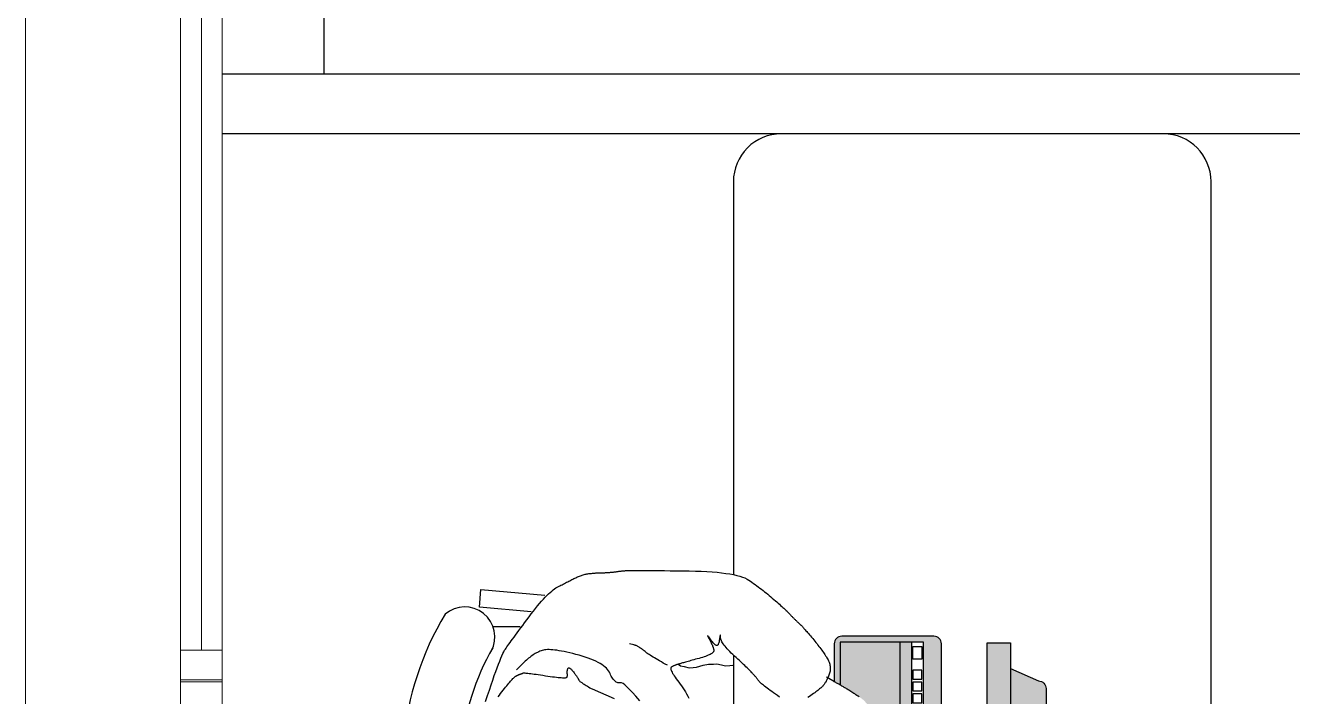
# Model space of a CAD drawing. Header units: metres. Extents: x 5207 to 27817, y 2812 to 34571.
# Drawn here: x 11076 to 13200, y 22953 to 24078 of the extents above; entities that cross this region are included whole.
import ezdxf

# ---------------------------------------------------------------- set-up
doc = ezdxf.new("R2010")
doc.units = ezdxf.units.M
doc.linetypes.add('CONTINUA', pattern=[0])
doc.layers.add('3201_Baixa distribució', color=7, linetype='CONTINUA', lineweight=18)
for name, color, linetype in [('_Co MUEBLE CONCEP', 5, 'Continuous'), ('_Co TABIQUERIA', 3, 'Continuous'), ('_relleno', 255, 'Continuous')]:
    doc.layers.add(name, color=color, linetype=linetype)

# ---------------------------------------------------------------- blocks, each defined once
blk = doc.blocks.new('mesa 2')
at = {"layer": '_relleno'}
h = blk.add_hatch(color=256, dxfattribs=at)
h.dxf.hatch_style = 1
h.paths.add_polyline_path([(-450.9, -1050.5), (-451.7, -1050.6), (-461.5, -1048.3), (-468.9, -1050.5), (-475.4, -1048.9), (-475.5, -1048.9), (-477.1, -1052.7), (-478.8, -1057), (-480.3, -1061.1), (-481.7, -1065.1), (-483, -1069), (-484, -1072.9), (-485, -1076.6), (-485.8, -1080.3), (-486.4, -1083.8), (-486.7, -1085.8), (-481.2, -1101.3), (-478.8, -1105.9), (-474.4, -1108.9), (-472, -1113.4), (-464.8, -1119.1), (-457.7, -1124.7)])
h.paths.add_polyline_path([(-576.3, -1244.9), (-580.4, -1240.5), (-584.5, -1236), (-586.9, -1232), (-590.6, -1226), (-591.7, -1223.1), (-593, -1228.8), (-592.6, -1234.1), (-592.1, -1239.3), (-590.1, -1245), (-585.6, -1247.8), (-583.5, -1253.5), (-577.4, -1256.7), (-571.3, -1259.8), (-565.2, -1263), (-558.7, -1264.6), (-552.6, -1260.9), (-555.1, -1256.9), (-561.6, -1255.3), (-567.7, -1252.1), (-573.8, -1248.9)])
h.paths.add_polyline_path([(64.3, -852.7), (25, -852.7), (25, -1304.2), (64.3, -1304.2)])
h.paths.add_polyline_path([(123.9, -1227.2), (123.8, -1078.5), (64.3, -1078.5), (64.3, -1261), (110.9, -1240.1, 0.414214)])
h.paths.add_polyline_path([(123.8, -929.7, 0.414214), (110.9, -916.8), (64.3, -896), (64.3, -1078.5), (123.8, -1078.5)])
h.paths.add_polyline_path([(-51.8, -854.4, 0.414214), (-64.2, -841.9), (-218.6, -841.9, 0.414214), (-231.1, -854.4), (-231.1, -918.1), (-229.8, -918.8), (-227.8, -920), (-225.3, -921.4), (-222.6, -923), (-221.1, -923.9), (-221.1, -851.9), (-81.7, -851.9), (-81.7, -1300.1), (-221.1, -1300.1), (-221.1, -1218.3), (-121.5, -1218.3), (-121.5, -1300.1), (-101.6, -1300.1), (-101.6, -851.9), (-121.5, -851.9), (-121.5, -1140.7), (-221.1, -1140.7), (-221.3, -1006.3), (-222, -1005.4), (-222.6, -1004.8), (-223.1, -1004.3), (-223.5, -1003.9), (-223.9, -1003.5), (-224.3, -1003.1), (-224.7, -1002.8), (-225.1, -1002.4), (-225.4, -1002.1), (-225.8, -1001.9), (-226.1, -1001.6), (-226.4, -1001.4), (-226.7, -1001.2), (-227, -1001), (-227.2, -1000.9), (-227.5, -1000.7), (-227.7, -1000.6), (-228, -1000.5), (-228.2, -1000.5), (-228.4, -1000.5), (-228.5, -1000.6), (-228.6, -1000.8), (-228.7, -1001.1), (-228.7, -1001.4), (-228.7, -1001.9), (-228.7, -1002.5), (-228.6, -1003.2), (-228.5, -1003.9), (-228.3, -1004.8), (-228.2, -1005.8), (-227.9, -1006.8), (-227.7, -1008), (-227.4, -1009.2), (-227, -1010.6), (-226.4, -1013.2), (-225.8, -1015.4), (-225.4, -1018.2), (-225.4, -1021.4), (-226.7, -1022.3), (-228.2, -1022.1), (-231.1, -1020.2), (-231.1, -1297.6, 0.414214), (-218.6, -1310), (-64.2, -1310, 0.414214), (-51.8, -1297.6)])
h.paths.add_polyline_path([(-125.6, -1153.2), (-125.6, -1168.1), (-140.5, -1168.1), (-140.5, -1153.2)], flags=16)
h.paths.add_polyline_path([(-125.6, -1173.1), (-125.6, -1188), (-140.5, -1188), (-140.5, -1173.1)], flags=16)
h.paths.add_polyline_path([(-144, -1153.2), (-144, -1168.1), (-158.9, -1168.1), (-158.9, -1153.2)], flags=16)
h.paths.add_polyline_path([(-125.6, -1193), (-125.6, -1207.9), (-140.5, -1207.9), (-140.5, -1193)], flags=16)
h.paths.add_polyline_path([(-144, -1173.1), (-144, -1188), (-158.9, -1188), (-158.9, -1173.1)], flags=16)
h.paths.add_polyline_path([(-144, -1193), (-144, -1207.9), (-158.9, -1207.9), (-158.9, -1193)], flags=16)
h.paths.add_polyline_path([(-178.7, -1170.6), (-178.7, -1190.5), (-201.2, -1190.5), (-201.2, -1210.4), (-221.1, -1210.4), (-221.1, -1150.7), (-201.2, -1150.7), (-201.2, -1170.6)], flags=16)
h.paths.add_polyline_path([(-121.5, -851.9), (-221.1, -851.9), (-221.1, -923.9), (-219, -925.1), (-216.5, -926.5), (-213.4, -928.4), (-211.5, -929.5), (-208.8, -931.2), (-205.7, -933.1), (-202.7, -935), (-200.3, -936.5), (-198.6, -937.6), (-195.7, -939.5), (-193.2, -941.1), (-191.3, -942.4), (-189.3, -943.7), (-187.3, -945), (-185.3, -946.4), (-183.4, -947.9), (-181.6, -949.6), (-179.8, -951.3), (-178.2, -953.2), (-176.6, -955.1), (-175.2, -957.2), (-173.8, -959.4), (-172.5, -961.7), (-171.3, -964.2), (-170.2, -966.7), (-169.1, -969.3), (-168.2, -972.1), (-167.4, -975), (-166.6, -978), (-165.9, -981.1), (-165.3, -984.2), (-164.7, -987.1), (-164.2, -989.9), (-163.8, -992.6), (-163.4, -995.1), (-163, -997.4), (-162.7, -999.6), (-162.5, -1001.7), (-162.2, -1004.6), (-162, -1007.8), (-162, -1010.4), (-162.3, -1012.4), (-162.8, -1014.5), (-163.4, -1016.9), (-164.1, -1019.1), (-164.8, -1021.3), (-165.6, -1023.5), (-166.4, -1025.6), (-167.3, -1027.6), (-168.2, -1029.6), (-169.2, -1031.7), (-170.2, -1033.7), (-171.6, -1036.1), (-171.7, -1036.3), (-172, -1037), (-172.3, -1037.7), (-172.5, -1038.4), (-172.7, -1039.2), (-172.9, -1039.9), (-173, -1040.7), (-173.1, -1041.5), (-173.2, -1042.3), (-173.2, -1043.1), (-173.2, -1043.9), (-173.2, -1044.7), (-173.1, -1045.6), (-173, -1046.5), (-172.8, -1047.3), (-172.6, -1048.2), (-172.2, -1050), (-171.9, -1052.4), (-171.9, -1054.5), (-172.3, -1056.5), (-173.2, -1058.3), (-174.5, -1059.4), (-176.2, -1059.7), (-177.9, -1059.2), (-179.6, -1058.3), (-181.2, -1057.2), (-182.7, -1055.8), (-184.1, -1054.3), (-185.2, -1053.2), (-186.3, -1051.9), (-187.6, -1050.4), (-188.9, -1048.8), (-190.3, -1047.1), (-191.8, -1045.2), (-193.4, -1043.1), (-195.1, -1041), (-196.9, -1038.6), (-198.8, -1036.1), (-200.7, -1033.5), (-202.8, -1030.7), (-204.8, -1027.9), (-206.8, -1025.2), (-208.6, -1022.7), (-210.4, -1020.4), (-212, -1018.2), (-213.5, -1016.2), (-214.9, -1014.3), (-216.3, -1012.6), (-217.5, -1011), (-218.6, -1009.6), (-219.6, -1008.3), (-220.5, -1007.2), (-221.3, -1006.3), (-221.1, -1140.7), (-121.5, -1140.7)], flags=17)
h.paths.add_polyline_path([(-13.1, -1512.7, 0.414214), (-16.1, -1495.2), (-175.8, -1383.4, 0.414214), (-193.2, -1386.4), (-270.7, -1497, 0.414214), (-267.6, -1514.4), (-107.9, -1626.3, 0.414214), (-90.5, -1623.2)])
h.paths.add_polyline_path([(-69.3, -1570.3, -0.414214), (-67.5, -1580.8), (-93.3, -1617.6, -0.414214), (-103.7, -1619.5), (-260, -1510, -0.414214), (-261.9, -1499.5), (-236, -1462.7, -0.414214), (-225.6, -1460.8)], flags=16)
h.paths.add_polyline_path([(-75.2, -1502.2), (-57.9, -1477.4), (-36.4, -1492.4), (-53.7, -1517.2)], flags=16)
h.paths.add_polyline_path([(-80, -1566.8, -0.414214), (-78.3, -1576.2), (-101.5, -1609.4, -0.414214), (-110.9, -1611), (-142.3, -1589.1, -0.414214), (-143.5, -1582.1), (-143.4, -1582, 0.414214), (-144.6, -1575.1), (-204.3, -1533.3, 0.418234), (-211.3, -1534.6, -0.41818), (-218.3, -1535.8), (-249.6, -1513.9, -0.414214), (-251.3, -1504.5), (-228, -1471.3, -0.414214), (-218.6, -1469.7), (-187.3, -1491.6, -0.414214), (-186.1, -1498.6), (-186.2, -1498.7, 0.414214), (-184.9, -1505.7), (-125.3, -1547.4, 0.418234), (-118.3, -1546.1, -0.41818), (-111.3, -1544.9)], flags=0)
h.paths.add_polyline_path([(-124.9, -1516.8), (-151.3, -1498.2), (-114.2, -1445.4), (-87.8, -1463.9)], flags=16)
h.paths.add_polyline_path([(-167.3, -1491.1), (-175.5, -1485.4), (-164, -1469), (-155.8, -1474.7)], flags=0)
h.paths.add_polyline_path([(-152.3, -1469.7), (-160.5, -1464), (-149, -1447.6), (-140.8, -1453.3)], flags=16)
h.paths.add_polyline_path([(-137.3, -1448.3), (-145.5, -1442.6), (-134, -1426.2), (-125.8, -1431.9)], flags=16)
h.paths.add_polyline_path([(-179.7, -1482.4), (-187.9, -1476.7), (-176.4, -1460.3), (-168.2, -1466)], flags=16)
h.paths.add_polyline_path([(-164.7, -1461), (-172.9, -1455.3), (-161.4, -1438.9), (-153.2, -1444.6)], flags=16)
h.paths.add_polyline_path([(-149.7, -1439.6), (-157.9, -1433.9), (-146.4, -1417.5), (-138.2, -1423.2)], flags=16)
h.paths.add_polyline_path([(-192.1, -1473.7), (-200.3, -1468), (-188.8, -1451.6), (-180.6, -1457.3)], flags=16)
h.paths.add_polyline_path([(-177.1, -1452.3), (-185.3, -1446.6), (-173.8, -1430.2), (-165.6, -1435.9)], flags=16)
h.paths.add_polyline_path([(-162.1, -1430.9), (-170.3, -1425.2), (-158.8, -1408.8), (-150.6, -1414.5)], flags=16)
h.paths.add_polyline_path([(-204.5, -1465), (-212.7, -1459.3), (-201.2, -1442.9), (-193.1, -1448.6)], flags=16)
h.paths.add_polyline_path([(-189.5, -1443.6), (-197.7, -1437.9), (-186.2, -1421.5), (-178.1, -1427.2)], flags=16)
h.paths.add_polyline_path([(-174.5, -1422.2), (-182.7, -1416.5), (-171.3, -1400.1), (-163.1, -1405.8)], flags=16)
at = {"linetype": 'Continuous'}
for p, q in [((320.2, 0), (-320.2, 0)), ((400.2, -1592.5), (400.2, -80)), ((-757.8, -825.9), (-803, -826.1)), ((-101.6, -851.9), (-101.6, -1300.1)), ((-400.2, -873.5), (-400.2, -1592.5))]:
    blk.add_line(p, q, dxfattribs=at)
for points in [[(-320.2, 0, 0.414214), (-400.2, -80), (-400.2, -738.7)], [(-806, -867, 0.832086), (-883.4, -805, 0.228338), (-923.2, -1239.4, 0.832086), (-835.8, -1192.4)], [(-231.1, -1020), (-231.1, -1297.6, 0.414214), (-218.6, -1310), (-64.2, -1310, 0.414214), (-51.8, -1297.6), (-51.8, -854.4, 0.414214), (-64.2, -841.9), (-218.6, -841.9, 0.414214), (-231.1, -854.4), (-231.1, -918.1)], [(64.3, -896), (110.9, -916.8, -0.414214), (123.8, -929.7), (123.9, -1227.2)]]:
    blk.add_lwpolyline(points, format="xyb", dxfattribs=at)
for points in [[(-815.5, -951), (-812.3, -941.3), (-809.2, -932.1), (-806.3, -923.5), (-803.5, -915.4), (-800.9, -907.9), (-798.4, -901), (-796.1, -894.6), (-793.9, -888.8), (-791.8, -883.5), (-789.9, -878.8), (-788.1, -874.6), (-786.4, -871), (-784.9, -867.9), (-783.6, -865.4), (-782.3, -863.5), (-781.1, -861.7), (-779.7, -859.8), (-778.1, -857.6), (-776.4, -855.2), (-774.5, -852.5), (-772.4, -849.7), (-770.2, -846.6), (-767.8, -843.4), (-765.3, -839.9), (-762.5, -836.2), (-759.6, -832.3), (-756.6, -828.1), (-753.3, -823.8), (-750, -819.2), (-746.4, -814.4), (-742.7, -809.5), (-738.9, -804.5), (-735.3, -799.7), (-731.7, -795.3), (-728.3, -791), (-725, -787.1), (-721.8, -783.3), (-718.6, -779.9), (-715.6, -776.6), (-712.7, -773.7), (-709.9, -770.9), (-707.3, -768.4), (-704.7, -766.2), (-702.2, -764.2), (-699.9, -762.5), (-697.6, -761), (-695.5, -759.8), (-693.4, -758.7), (-691.3, -757.6), (-689.3, -756.6), (-687.3, -755.5), (-685.4, -754.5), (-683.5, -753.5), (-681.6, -752.5), (-679.7, -751.5), (-677.9, -750.6), (-676.1, -749.7), (-674.3, -748.8), (-672.6, -747.9), (-670.9, -747), (-669.2, -746.2), (-667.6, -745.3), (-666, -744.5), (-664.4, -743.8), (-662.8, -743), (-661.2, -742.3), (-659.7, -741.7), (-658.1, -741), (-656.5, -740.5), (-654.9, -739.9), (-653.4, -739.4), (-651.8, -739), (-650.2, -738.5), (-648.7, -738.1), (-647.1, -737.8), (-645.6, -737.5), (-644, -737.2), (-642.5, -737), (-640.9, -736.8), (-639.4, -736.7), (-637.9, -736.5), (-636.4, -736.4), (-634.9, -736.2), (-633.4, -736.1), (-631.9, -736), (-630.5, -735.9), (-629.1, -735.8), (-627.7, -735.7), (-626.3, -735.7), (-624.9, -735.6), (-623.5, -735.5), (-622.2, -735.5), (-620.8, -735.5), (-619.5, -735.4), (-618.2, -735.4), (-616.9, -735.4), (-615.7, -735.4), (-614.4, -735.3), (-613.1, -735.3), (-611.9, -735.2), (-610.7, -735.2), (-609.5, -735.1), (-608.2, -735), (-607.1, -734.9), (-605.9, -734.8), (-604.7, -734.7), (-603.5, -734.6), (-602.4, -734.5), (-601.2, -734.3), (-600.1, -734.2), (-599, -734), (-597.9, -733.9), (-596.8, -733.7), (-595.7, -733.6), (-594.6, -733.4), (-593.5, -733.3), (-592.4, -733.1), (-591.4, -733), (-590.3, -732.9), (-589.3, -732.8), (-588.2, -732.7), (-587.2, -732.5), (-586.2, -732.4), (-585.2, -732.3), (-584.2, -732.2), (-583.2, -732.2), (-582.2, -732.1), (-580.9, -732), (-578.9, -731.9), (-576.4, -731.9), (-573.1, -731.8), (-569.3, -731.8), (-564.8, -731.8), (-559.7, -731.8), (-554, -731.8), (-547.6, -731.8), (-540.5, -731.8), (-532.9, -731.9), (-524.6, -731.9), (-515.7, -732), (-506.1, -732.1), (-495.9, -732.1), (-485.1, -732.2), (-474.2, -732.4), (-463.8, -732.7), (-454, -733.1), (-444.7, -733.5), (-435.9, -734.1), (-427.7, -734.8), (-420, -735.6), (-412.8, -736.5), (-406.2, -737.6), (-400.1, -738.7), (-394.5, -739.9), (-389.4, -741.3), (-384.9, -742.7), (-380.9, -744.3), (-377.4, -746), (-374.5, -747.7), (-371.8, -749.6), (-369.1, -751.4), (-366.5, -753.3), (-363.8, -755.2), (-361.2, -757.2), (-358.5, -759.1), (-355.9, -761.1), (-353.2, -763.2), (-350.6, -765.2), (-348, -767.3), (-345.4, -769.4), (-342.8, -771.5), (-340.2, -773.6), (-337.6, -775.8), (-335, -778), (-332.4, -780.2), (-329.9, -782.4), (-327.5, -784.5), (-325.3, -786.5), (-323.1, -788.4), (-321.1, -790.2), (-319.2, -791.9), (-317.4, -793.5), (-315.8, -795), (-314.3, -796.4), (-312.9, -797.7), (-311.6, -798.9), (-310.4, -800), (-309.4, -801), (-308.5, -802), (-307.7, -802.8), (-307.1, -803.5), (-306.5, -804.2), (-305.9, -804.9), (-305.3, -805.6), (-304.6, -806.2), (-304, -806.9), (-303.3, -807.6), (-302.7, -808.3), (-302, -809), (-301.3, -809.7), (-300.6, -810.4), (-299.8, -811.2), (-299.1, -811.9), (-298.4, -812.6), (-297.6, -813.3), (-296.8, -814), (-296, -814.8), (-295.3, -815.5), (-294.5, -816.2), (-293.8, -816.9), (-293.1, -817.5), (-292.4, -818.2), (-291.7, -818.8), (-291.1, -819.4), (-290.4, -820), (-289.8, -820.6), (-289.2, -821.1), (-288.7, -821.6), (-288.2, -822.1), (-287.6, -822.6), (-287.2, -823.1), (-286.7, -823.6), (-286.2, -824), (-285.8, -824.5), (-285.2, -825.1), (-284.5, -825.8), (-283.8, -826.6), (-282.9, -827.6), (-282, -828.7), (-280.9, -829.8), (-279.8, -831.1), (-278.6, -832.6), (-277.3, -834.1), (-275.8, -835.7), (-274.3, -837.5), (-272.7, -839.4), (-271.1, -841.4), (-269.3, -843.5), (-267.4, -845.7), (-265.5, -848), (-263.7, -850.2), (-261.9, -852.5), (-260.1, -854.6), (-258.5, -856.8), (-256.8, -858.9), (-255.3, -861), (-253.7, -863), (-252.3, -865), (-250.8, -867), (-249.5, -868.9), (-248.1, -870.8), (-246.9, -872.7), (-245.7, -874.6), (-244.5, -876.4), (-243.4, -878.2), (-242.4, -879.9), (-241.5, -881.7), (-240.6, -883.4), (-239.9, -885.2), (-239.3, -886.9), (-238.8, -888.7), (-238.5, -890.4), (-238.2, -892.1), (-238, -893.8), (-237.9, -895.5), (-238, -897.2), (-238.1, -899), (-238.3, -900.6), (-238.7, -902.3), (-239.2, -904), (-239.7, -905.7), (-240.4, -907.4), (-241, -908.9), (-241.6, -910.5), (-242.3, -912), (-242.9, -913.4), (-243.6, -914.8), (-244.2, -916.1), (-244.9, -917.4), (-245.6, -918.6), (-246.3, -919.7), (-247, -920.8), (-247.6, -921.9), (-248.4, -922.8), (-249.1, -923.8), (-249.8, -924.6), (-250.5, -925.5), (-251.3, -926.3), (-252.2, -927.2), (-253.2, -928.1), (-254.4, -929.1), (-255.7, -930.2), (-257.1, -931.4), (-258.6, -932.6), (-260.3, -933.9), (-262, -935.2), (-263.9, -936.6), (-266, -938.1), (-268.1, -939.6), (-270.4, -941.2), (-272.8, -942.9), (-275.3, -944.6)], [(-323.2, -943.8), (-326.6, -941.5), (-329.9, -939.1), (-333, -936.9), (-335.9, -934.7), (-338.7, -932.7), (-341.3, -930.8), (-343.7, -928.9), (-345.9, -927.2), (-347.9, -925.6), (-349.8, -924.1), (-351.4, -922.8), (-352.9, -921.5), (-354.2, -920.4), (-355.3, -919.3), (-356.3, -918.4), (-357, -917.6), (-357.6, -916.8), (-358.1, -916.2), (-358.6, -915.5), (-359.2, -914.8), (-359.7, -914.1), (-360.3, -913.3), (-360.9, -912.6), (-361.6, -911.8), (-362.2, -911), (-362.9, -910.2), (-363.6, -909.4), (-364.3, -908.5), (-365.1, -907.6), (-365.8, -906.7), (-366.6, -905.8), (-367.4, -904.9), (-368.3, -904), (-369.2, -903), (-370.2, -901.8), (-371.4, -900.6), (-372.7, -899.3), (-374.1, -897.9), (-375.7, -896.3), (-377.3, -894.7), (-379.2, -893), (-381.1, -891.1), (-383.2, -889.2), (-385.4, -887.1), (-387.7, -884.9), (-390.2, -882.7), (-392.7, -880.3), (-395.5, -877.8), (-398.3, -875.2), (-401.1, -872.6), (-403.8, -870.1), (-406.2, -867.7), (-408.5, -865.4), (-410.6, -863.1), (-412.5, -860.9), (-414.2, -858.8), (-415.8, -856.8), (-417.2, -854.9), (-418.4, -853.1), (-419.4, -851.3), (-420.2, -849.6), (-420.8, -848.1), (-421.3, -846.6), (-421.6, -845.1), (-421.7, -843.8), (-421.7, -842.6), (-421.7, -841.6), (-421.8, -840.9), (-421.9, -840.3), (-421.9, -839.9), (-422, -839.7), (-422.1, -839.8), (-422.3, -840), (-422.4, -840.5), (-422.6, -841.1), (-422.8, -842), (-422.9, -843), (-423.2, -844.3), (-423.4, -845.8), (-423.6, -847.4), (-423.9, -849.3), (-424.2, -851.2), (-424.5, -852.8), (-425, -854.1), (-425.5, -855.3), (-426, -856.1), (-426.7, -856.8), (-427.4, -857.2), (-428.2, -857.3), (-429, -857.2), (-429.9, -856.8), (-430.9, -856.3), (-432, -855.4), (-433.1, -854.3), (-434.3, -853), (-435.5, -851.4), (-436.8, -849.6), (-438.1, -847.8), (-439.3, -846.2), (-440.3, -844.8), (-441.1, -843.6), (-441.9, -842.7), (-442.5, -842), (-442.9, -841.5), (-443.2, -841.2), (-443.4, -841.2), (-443.4, -841.3), (-443.2, -841.7), (-443, -842.3), (-442.6, -843.2), (-442, -844.2), (-441.3, -845.5), (-440.5, -847), (-439.6, -848.6), (-438.8, -850.1), (-438.1, -851.6), (-437.3, -853), (-436.7, -854.4), (-436.1, -855.7), (-435.5, -857), (-435, -858.2), (-434.6, -859.4), (-434.2, -860.5), (-433.9, -861.5), (-433.6, -862.5), (-433.4, -863.5), (-433.2, -864.4), (-433.1, -865.2), (-433.1, -866), (-433.1, -866.8), (-433.4, -867.5), (-433.8, -868.3), (-434.5, -869.1), (-435.3, -869.9), (-436.4, -870.7), (-437.6, -871.5), (-439.1, -872.3), (-440.7, -873.1), (-442.5, -873.9), (-444.6, -874.7), (-446.8, -875.6), (-449.2, -876.4), (-451.8, -877.3), (-454.7, -878.1), (-457.7, -879), (-460.7, -879.8), (-463.6, -880.6), (-466.4, -881.4), (-469.1, -882.1), (-471.6, -882.8), (-474, -883.5), (-476.3, -884.1), (-478.4, -884.7), (-480.4, -885.3), (-482.3, -885.8), (-484, -886.3), (-485.7, -886.7), (-487.1, -887.2), (-488.5, -887.5), (-489.7, -887.9), (-490.8, -888.2), (-491.9, -888.5), (-492.9, -888.8), (-493.8, -889.1), (-494.8, -889.4), (-495.7, -889.7), (-496.6, -890), (-497.5, -890.3), (-498.3, -890.7), (-499.1, -891), (-499.9, -891.4), (-500.7, -891.7), (-501.4, -892.1), (-502.2, -892.4), (-502.9, -892.8), (-503.5, -893.2), (-504.2, -893.6), (-504.7, -894), (-505, -894.7), (-505.2, -895.5), (-505.1, -896.5), (-504.9, -897.7), (-504.5, -899), (-503.9, -900.5), (-503, -902.2), (-502, -904.1), (-500.8, -906.1), (-499.4, -908.3), (-497.8, -910.7), (-496, -913.3), (-494.1, -916), (-491.9, -918.9), (-489.5, -922), (-487.1, -925.2), (-484.8, -928.5), (-482.7, -931.8), (-480.6, -935.2), (-478.7, -938.6), (-476.8, -942.1), (-475.1, -945.7)], [(-739.3, -801.1), (-825.9, -793.2), (-823.2, -763.5), (-716.2, -773.3)], [(-557.1, -949.9), (-563.5, -942.5), (-569.2, -936.2), (-574.2, -930.9), (-578.6, -926.6), (-582.3, -923.4), (-585.2, -921.2), (-587.5, -920), (-589.2, -919.8), (-590.4, -920.1), (-591.6, -920.2), (-592.9, -920.1), (-594.1, -919.9), (-595.2, -919.5), (-596.4, -918.9), (-597.5, -918.2), (-598.6, -917.3), (-599.7, -916.2), (-600.8, -915), (-601.9, -913.7), (-602.9, -912.1), (-604, -910.4), (-605, -908.6), (-606, -906.5), (-606.9, -904.3), (-608, -902.1), (-609.4, -899.9), (-611.1, -897.7), (-613, -895.6), (-615.3, -893.5), (-617.8, -891.5), (-620.6, -889.5), (-623.7, -887.6), (-627.1, -885.7), (-630.8, -883.9), (-634.8, -882.1), (-639, -880.3), (-643.5, -878.6), (-648.4, -877), (-653.5, -875.3), (-658.9, -873.8), (-664.3, -872.3), (-669.5, -870.9), (-674.5, -869.7), (-679.2, -868.6), (-683.8, -867.6), (-688.1, -866.8), (-692.1, -866.1), (-696, -865.5), (-699.6, -865), (-703, -864.7), (-706.2, -864.5), (-709.2, -864.4), (-711.9, -864.4), (-714.4, -864.6), (-716.7, -864.9), (-718.7, -865.4), (-720.7, -865.9), (-722.6, -866.5), (-724.6, -867.2), (-726.5, -868), (-728.4, -868.9), (-730.3, -869.8), (-732.2, -870.9), (-734.1, -872), (-736, -873.2), (-737.9, -874.5), (-739.7, -875.8), (-741.6, -877.3), (-743.5, -878.8), (-745.3, -880.4), (-747.2, -882.1), (-749, -883.9), (-763.7, -898.4)], [(-510.7, -890.5), (-514.3, -888.6), (-517.7, -886.8), (-520.9, -885), (-524, -883.2), (-527, -881.5), (-529.8, -879.9), (-532.4, -878.3), (-534.9, -876.8), (-537.3, -875.3), (-539.5, -873.9), (-541.6, -872.5), (-543.5, -871.2), (-545.3, -870), (-546.9, -868.8), (-548.3, -867.6), (-549.7, -866.6), (-550.9, -865.5), (-552.1, -864.6), (-553.3, -863.6), (-554.5, -862.8), (-555.7, -861.9), (-556.8, -861.2), (-557.9, -860.5), (-559, -859.8), (-560.1, -859.2), (-561.1, -858.6), (-562.2, -858.1), (-563.2, -857.7), (-564.2, -857.3), (-565.1, -856.9), (-566.1, -856.6), (-567, -856.4), (-574.3, -854.6)], [(-121.5, -851.9), (-121.5, -1140.7), (-221.1, -1140.7), (-221.3, -1006.3)], [(-121.5, -1300.1), (-121.5, -1218.3), (-221.1, -1218.3), (-221.1, -1300.1), (-81.7, -1300.1), (-81.7, -851.9), (-221.1, -851.9), (-221.1, -923.9)], [(-493.4, -888.2), (-489, -891.3), (-482.5, -892.8), (-474.4, -894.8), (-467.4, -894.4), (-462.1, -893.7), (-451, -890.4), (-441.9, -888.6), (-433.3, -888.6), (-428, -887.9), (-419.9, -889.9), (-413.4, -891.4), (-406.4, -891.1), (-401.1, -890.4), (-400.2, -890.6)], [(-794.3, -943.5), (-792.3, -940.6), (-790.3, -937.7), (-788.2, -934.9), (-786.1, -932.2), (-784, -929.6), (-782, -927.2), (-780.1, -924.9), (-778.3, -922.8), (-776.6, -920.8), (-775, -918.9), (-773.5, -917.3), (-772.1, -915.7), (-770.8, -914.3), (-769.6, -913), (-768.5, -911.9), (-767.5, -911), (-766.6, -910.2), (-765.8, -909.5), (-765.1, -909), (-764.5, -908.6), (-763.9, -908.3), (-763.4, -908.1), (-762.9, -907.8), (-762.4, -907.5), (-761.9, -907.3), (-761.5, -907.1), (-761, -906.9), (-760.6, -906.7), (-760.2, -906.5), (-759.8, -906.3), (-759.4, -906.1), (-759, -906), (-758.7, -905.9), (-758.3, -905.7), (-758, -905.6), (-757.7, -905.5), (-757.4, -905.4), (-757.1, -905.3), (-756.9, -905.2), (-756.6, -905.1), (-756.3, -905), (-756, -904.9), (-755.7, -904.8), (-755.4, -904.7), (-755.1, -904.6), (-754.8, -904.5), (-754.5, -904.3), (-754.2, -904.2), (-753.9, -904.1), (-753.6, -903.9), (-753.3, -903.8), (-753, -903.7), (-752.6, -903.5), (-751.9, -903.5), (-750.9, -903.5), (-749.7, -903.5), (-748.3, -903.6), (-746.6, -903.7), (-744.6, -903.9), (-742.4, -904.2), (-739.9, -904.5), (-737.1, -904.8), (-734.2, -905.2), (-730.9, -905.7), (-727.4, -906.2), (-723.6, -906.7), (-719.6, -907.3), (-715.3, -908), (-711.1, -908.6), (-707.1, -909.2), (-703.3, -909.7), (-699.9, -910.2), (-696.7, -910.6), (-693.7, -910.9), (-691, -911.1), (-688.6, -911.3), (-686.5, -911.4), (-684.6, -911.5), (-683, -911.5), (-681.7, -911.4), (-680.6, -911.2), (-679.8, -911), (-679.2, -910.7), (-678.9, -910.3), (-678.8, -909.9), (-678.7, -909.5), (-678.6, -909.2), (-678.5, -908.8), (-678.4, -908.4), (-678.3, -908.1), (-678.3, -907.7), (-678.2, -907.4), (-678.2, -907), (-678.2, -906.7), (-678.2, -906.4), (-678.2, -906.1), (-678.3, -905.7), (-678.3, -905.4), (-678.4, -905.1), (-678.5, -904.8), (-678.6, -904.5), (-678.6, -904.2), (-678.7, -903.9), (-678.7, -903.5), (-678.7, -903.1), (-678.7, -902.6), (-678.7, -902.2), (-678.7, -901.7), (-678.6, -901.2), (-678.6, -900.6), (-678.5, -900.1), (-678.4, -899.5), (-678.3, -898.8), (-678.1, -898.2), (-678, -897.5), (-677.8, -896.8), (-677.6, -896.2), (-677.4, -895.7), (-677.1, -895.3), (-676.7, -895), (-676.3, -894.9), (-675.8, -894.9), (-675.3, -895), (-674.8, -895.2), (-674.1, -895.6), (-673.5, -896.1), (-672.7, -896.7), (-671.9, -897.4), (-671.1, -898.3), (-670.2, -899.3), (-669.3, -900.5), (-668.3, -901.7), (-667.3, -903), (-666.3, -904.2), (-665.5, -905.4), (-664.6, -906.5), (-663.9, -907.6), (-663.2, -908.5), (-662.5, -909.5), (-662, -910.3), (-661.4, -911.1), (-661, -911.9), (-660.6, -912.5), (-660.2, -913.2), (-659.9, -913.7), (-659.7, -914.2), (-659.5, -914.7), (-659.4, -915), (-659.3, -915.4), (-659, -915.8), (-658.6, -916.3), (-658, -916.9), (-657.3, -917.5), (-656.5, -918.1), (-655.5, -918.9), (-654.4, -919.7), (-653.2, -920.5), (-651.8, -921.4), (-650.3, -922.4), (-648.6, -923.4), (-646.9, -924.5), (-644.9, -925.7), (-642.9, -926.9), (-640.7, -928.1), (-638.4, -929.4), (-637.1, -930.2), (-600.1, -946.5)], [(-189.3, -943.7), (-191.3, -942.4), (-193.2, -941.1), (-195, -939.9), (-196.9, -938.7), (-198.6, -937.6), (-200.3, -936.5), (-202, -935.4), (-203.6, -934.4), (-205.1, -933.4), (-206.6, -932.5), (-208.1, -931.6), (-209.5, -930.7), (-210.8, -929.9), (-212.1, -929.1), (-213.4, -928.4), (-214.6, -927.7), (-215.8, -926.9), (-217.1, -926.2), (-218.3, -925.5), (-219.6, -924.7), (-220.8, -924), (-222.1, -923.3), (-223.4, -922.5), (-224.6, -921.8), (-225.9, -921.1), (-227.2, -920.3), (-228.5, -919.6), (-229.8, -918.8), (-231.1, -918.1), (-232.4, -917.3), (-233.8, -916.6), (-244.3, -910.6)]]:
    blk.add_lwpolyline(points, dxfattribs=at)
for points in [[(-99.7, -858.9), (-84.7, -858.9), (-84.7, -880.4), (-99.7, -880.4)], [(-99.7, -898.8), (-99.7, -913.7), (-84.7, -913.7), (-84.7, -898.8)], [(-99.7, -918.7), (-99.7, -933.6), (-84.7, -933.6), (-84.7, -918.7)], [(-99.7, -938.6), (-99.7, -953.5), (-84.7, -953.5), (-84.7, -938.6)]]:
    blk.add_lwpolyline(points, close=True, dxfattribs=at)
blk.add_lwpolyline([(25, -852.7), (64.3, -852.7), (64.3, -1304.2), (25, -1304.2)], close=True)
for centre, radius, start, end in [((320.2, -80), 80, 0, 90), ((-452.5, -1063.5), 405, 150.0286, 199.5033)]:
    blk.add_arc(centre, radius, start, end, dxfattribs=at)

msp = doc.modelspace()

# ---------------------------------------------------------------- linework, layer by layer
at = {"layer": '3201_Baixa distribució', "color": 42, "linetype": 'CONTINUA', "lineweight": 18, "true_color": 0xc89632, "transparency": 33554687}
msp.add_line((11371.1, 25328.4), (11371.1, 23030.9), dxfattribs=at)
for points in [[(11336.1, 25429.4), (11076.1, 25429.4), (11076.1, 20529.4), (11336.1, 20529.4), (11336.1, 25429.4)], [(11336.1, 23030.9), (11406.1, 23030.9), (11406.1, 25328.4), (11336.1, 25328.4), (11336.1, 23030.9)], [(11336.1, 25328.4), (11336.1, 23030.9), (11406.1, 23030.9), (11406.1, 25328.4), (11336.1, 25328.4)], [(11336.1, 23030.9), (11336.1, 22980.9), (11406.1, 22980.9), (11406.1, 23030.9), (11336.1, 23030.9)], [(11336.1, 22977.9), (11406.1, 22977.9), (11406.1, 22980.9), (11336.1, 22980.9), (11336.1, 22977.9)], [(11406.1, 22977.9), (11336.1, 22977.9), (11336.1, 22927.9), (11406.1, 22927.9), (11406.1, 22977.9)]]:
    msp.add_lwpolyline(points, dxfattribs=at)
at = {"layer": '_Co MUEBLE CONCEP'}
msp.add_lwpolyline([(14352, 23996.1), (14352, 24546.1), (11576.1, 24546.1), (11576.1, 23996.1)], dxfattribs=at)
at = {"layer": '_Co TABIQUERIA'}
for points in [[(14352, 23996.1), (11406.1, 23996.1)], [(14352, 23896.1), (11406.1, 23896.1)]]:
    msp.add_lwpolyline(points, dxfattribs=at)

# ---------------------------------------------------------------- block references
at = {"layer": '_Co MUEBLE CONCEP'}
msp.add_blockref('mesa 2', (12662.8, 23896.1), dxfattribs=at)

doc.saveas('drawing.dxf')
